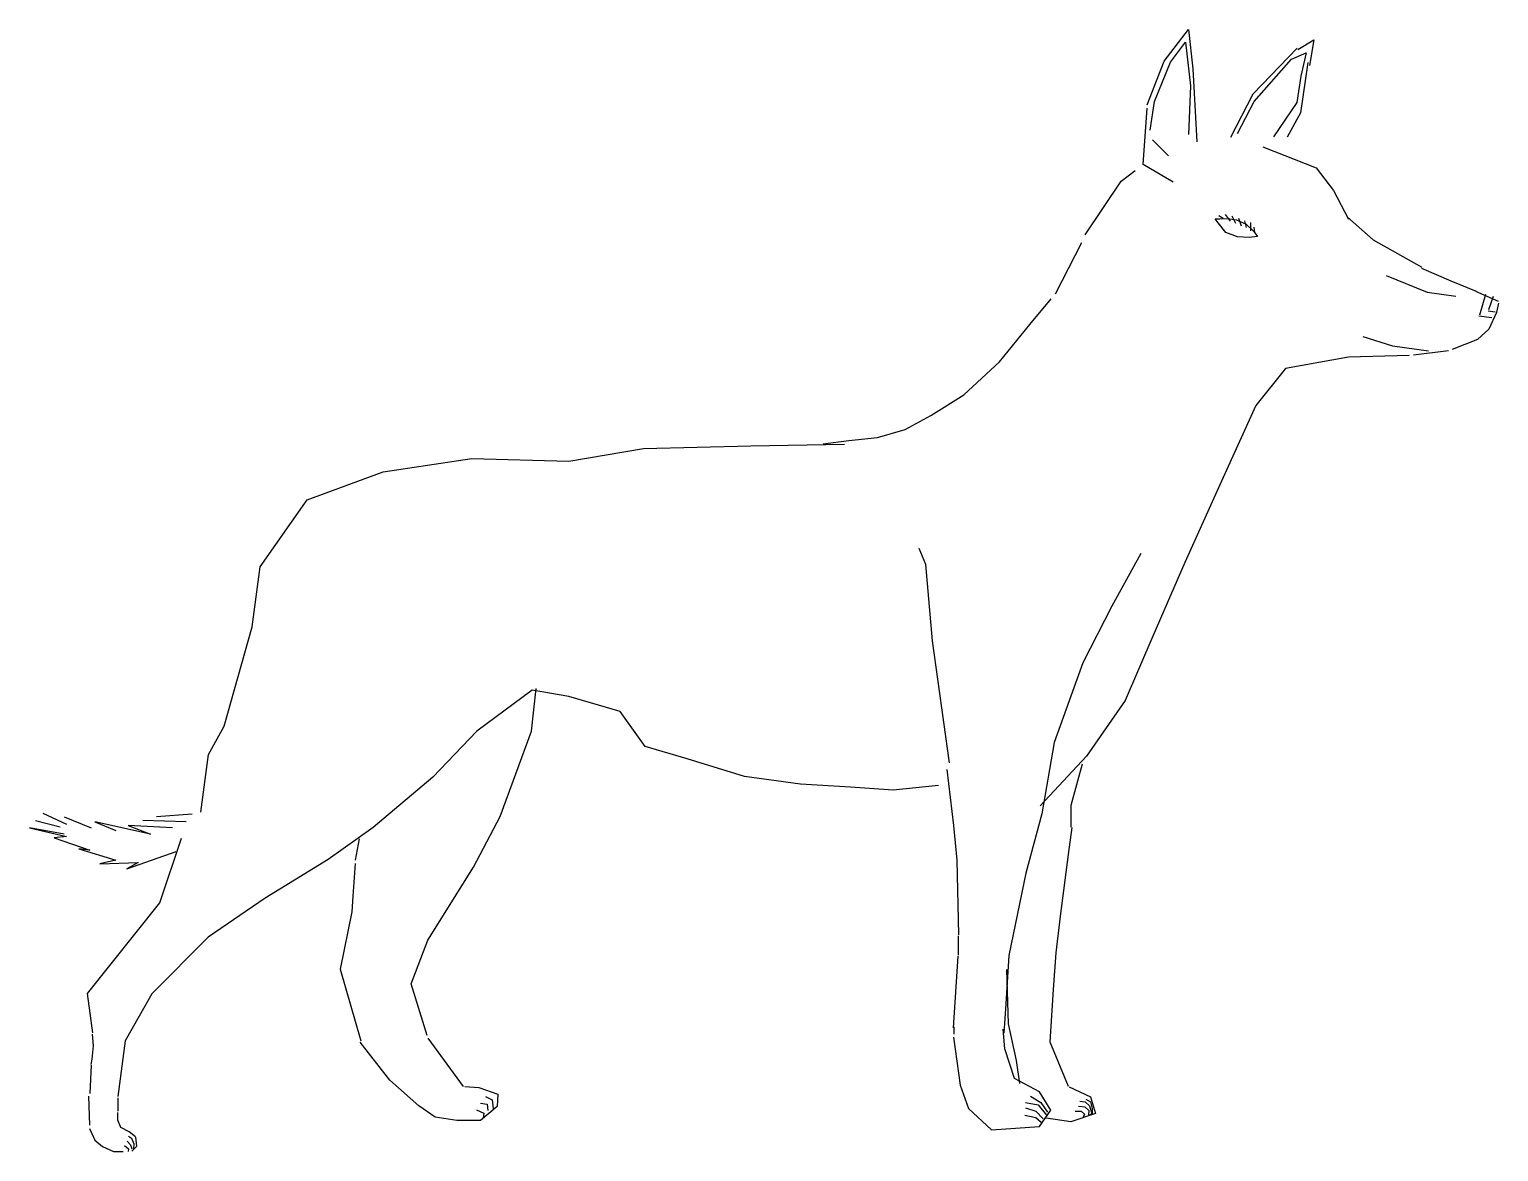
# Model space of a CAD drawing. Header units: millimetres. Extents: x -1485.95 to -1484.9, y 1783.06 to 1783.86.
import ezdxf

# ---------------------------------------------------------------- set-up
doc = ezdxf.new("R2010")
doc.units = ezdxf.units.MM
doc.header["$LTSCALE"] = 10
doc.layers.add('Animais', color=2, linetype='Continuous')

msp = doc.modelspace()

# ---------------------------------------------------------------- linework, layer by layer
at = {"layer": 'Animais'}
for p, q in [((-1485.139, 1783.8345), (-1485.1216, 1783.8573)), ((-1485.1216, 1783.8573), (-1485.1185, 1783.8292)), ((-1485.0436, 1783.8429), (-1485.0322, 1783.8497)), ((-1485.0322, 1783.8497), (-1485.0352, 1783.8315)), ((-1485.1344, 1783.8338), (-1485.1238, 1783.8482)), ((-1485.1238, 1783.8482), (-1485.12, 1783.8171)), ((-1485.0754, 1783.8112), (-1485.0441, 1783.8438)), ((-1485.0481, 1783.8361), (-1485.0375, 1783.8406)), ((-1485.0375, 1783.8406), (-1485.0413, 1783.8239)), ((-1485.1511, 1783.8035), (-1485.139, 1783.8345)), ((-1485.1458, 1783.8057), (-1485.1344, 1783.8338)), ((-1485.1185, 1783.8292), (-1485.1155, 1783.777)), ((-1485.0746, 1783.8057), (-1485.0481, 1783.8361)), ((-1485.0364, 1783.8336), (-1485.0416, 1783.7978)), ((-1485.12, 1783.8171), (-1485.1216, 1783.7823)), ((-1485.0413, 1783.8239), (-1485.0443, 1783.805)), ((-1485.0914, 1783.7803), (-1485.0754, 1783.8112)), ((-1485.1538, 1783.7609), (-1485.1511, 1783.801)), ((-1485.1488, 1783.7853), (-1485.1458, 1783.8057)), ((-1485.0867, 1783.783), (-1485.0746, 1783.8057)), ((-1485.0443, 1783.805), (-1485.061, 1783.7807)), ((-1485.0416, 1783.7978), (-1485.0511, 1783.7804)), ((-1485.1473, 1783.7785), (-1485.1359, 1783.7671)), ((-1485.0685, 1783.7734), (-1485.0304, 1783.7585)), ((-1485.1697, 1783.7489), (-1485.1596, 1783.7565)), ((-1485.1324, 1783.7483), (-1485.1538, 1783.7609)), ((-1485.0304, 1783.7585), (-1485.0182, 1783.7422)), ((-1485.1952, 1783.7107), (-1485.1697, 1783.7489)), ((-1485.0182, 1783.7422), (-1485.0073, 1783.7218)), ((-1485.0999, 1783.7244), (-1485.0969, 1783.7225)), ((-1485.0955, 1783.7253), (-1485.0918, 1783.7205)), ((-1485.0906, 1783.7243), (-1485.0881, 1783.7191)), ((-1485.008, 1783.7232), (-1484.9898, 1783.7072)), ((-1485.1003, 1783.7193), (-1485.1026, 1783.7221)), ((-1485.1026, 1783.7221), (-1485.0992, 1783.722)), ((-1485.095, 1783.7124), (-1485.1003, 1783.7193)), ((-1485.0996, 1783.722), (-1485.0938, 1783.7223)), ((-1485.0867, 1783.7092), (-1485.095, 1783.7124)), ((-1485.0938, 1783.7223), (-1485.0874, 1783.7214)), ((-1485.0874, 1783.7214), (-1485.0803, 1783.7184)), ((-1485.0858, 1783.7225), (-1485.084, 1783.7172)), ((-1485.0817, 1783.7207), (-1485.0805, 1783.7159)), ((-1485.0803, 1783.7184), (-1485.075, 1783.7131)), ((-1485.0773, 1783.7195), (-1485.0773, 1783.7136)), ((-1485.075, 1783.7161), (-1485.0745, 1783.712)), ((-1485.075, 1783.7131), (-1485.0722, 1783.7094)), ((-1485.2164, 1783.6686), (-1485.1976, 1783.7052)), ((-1485.0782, 1783.7087), (-1485.0867, 1783.7092)), ((-1485.0722, 1783.7094), (-1485.0782, 1783.7087)), ((-1484.9898, 1783.7072), (-1484.955, 1783.6875)), ((-1484.9806, 1783.6816), (-1484.9512, 1783.6698)), ((-1484.9553, 1783.6869), (-1484.9344, 1783.6778)), ((-1484.9344, 1783.6778), (-1484.9163, 1783.6705)), ((-1484.9167, 1783.6704), (-1484.9005, 1783.6634)), ((-1485.2348, 1783.6466), (-1485.2196, 1783.6651)), ((-1484.9512, 1783.6698), (-1484.9307, 1783.6669)), ((-1484.9096, 1783.6681), (-1484.9139, 1783.6534)), ((-1484.9041, 1783.6667), (-1484.9075, 1783.6572)), ((-1484.9003, 1783.662), (-1484.9018, 1783.6555)), ((-1484.9143, 1783.6528), (-1484.905, 1783.6518)), ((-1484.9078, 1783.6564), (-1484.9028, 1783.6557)), ((-1484.9018, 1783.6552), (-1484.9073, 1783.6434)), ((-1485.2564, 1783.62), (-1485.2348, 1783.6466)), ((-1484.9073, 1783.6434), (-1484.9154, 1783.6361)), ((-1484.9972, 1783.6382), (-1484.9761, 1783.6314)), ((-1484.9761, 1783.6314), (-1484.9503, 1783.628)), ((-1484.961, 1783.6251), (-1484.936, 1783.6282)), ((-1484.9154, 1783.6361), (-1484.9335, 1783.6289)), ((-1485.2818, 1783.5964), (-1485.2564, 1783.62)), ((-1485.0074, 1783.6233), (-1485.0524, 1783.6152)), ((-1484.9642, 1783.6246), (-1485.0074, 1783.6233)), ((-1485.0524, 1783.6152), (-1485.0736, 1783.5889)), ((-1485.3054, 1783.5818), (-1485.2818, 1783.5964)), ((-1485.0736, 1783.5889), (-1485.098, 1783.5349)), ((-1485.3238, 1783.5717), (-1485.3054, 1783.5818)), ((-1485.3638, 1783.564), (-1485.3435, 1783.566)), ((-1485.3435, 1783.566), (-1485.3238, 1783.5717)), ((-1485.5637, 1783.5493), (-1485.5103, 1783.5582)), ((-1485.5103, 1783.5582), (-1485.4338, 1783.5601)), ((-1485.4338, 1783.5601), (-1485.3671, 1783.5612)), ((-1485.3822, 1783.5615), (-1485.3638, 1783.564)), ((-1485.6962, 1783.5415), (-1485.633, 1783.5511)), ((-1485.633, 1783.5511), (-1485.5637, 1783.5493)), ((-1485.7503, 1783.5215), (-1485.6962, 1783.5415)), ((-1485.098, 1783.5349), (-1485.1241, 1783.4769)), ((-1485.784, 1783.4737), (-1485.7503, 1783.5215)), ((-1485.3089, 1783.4754), (-1485.3137, 1783.4868)), ((-1485.1556, 1783.4832), (-1485.1762, 1783.4457)), ((-1485.7897, 1783.431), (-1485.784, 1783.4737)), ((-1485.3042, 1783.4209), (-1485.3089, 1783.4754)), ((-1485.1241, 1783.4769), (-1485.147, 1783.4243)), ((-1485.1762, 1783.4457), (-1485.1969, 1783.4054)), ((-1485.8097, 1783.3601), (-1485.7897, 1783.431)), ((-1485.292, 1783.334), (-1485.3042, 1783.4209)), ((-1485.147, 1783.4243), (-1485.1668, 1783.3784)), ((-1485.1969, 1783.4054), (-1485.2174, 1783.3484)), ((-1485.5899, 1783.3858), (-1485.6293, 1783.3565)), ((-1485.5904, 1783.3566), (-1485.587, 1783.387)), ((-1485.5638, 1783.3813), (-1485.5899, 1783.3858)), ((-1485.527, 1783.3705), (-1485.5638, 1783.3813)), ((-1485.1668, 1783.3784), (-1485.1944, 1783.3386)), ((-1485.5092, 1783.3457), (-1485.527, 1783.3705)), ((-1485.8207, 1783.34), (-1485.8097, 1783.3601)), ((-1485.6293, 1783.3565), (-1485.6607, 1783.3238)), ((-1485.6126, 1783.2956), (-1485.5904, 1783.3566)), ((-1485.4793, 1783.3367), (-1485.5092, 1783.3457)), ((-1485.2174, 1783.3484), (-1485.2263, 1783.2976)), ((-1485.8263, 1783.2988), (-1485.8207, 1783.34)), ((-1485.4384, 1783.3243), (-1485.4793, 1783.3367)), ((-1485.1944, 1783.3386), (-1485.2273, 1783.3033)), ((-1485.3985, 1783.3188), (-1485.4384, 1783.3243)), ((-1485.294, 1783.3293), (-1485.2892, 1783.2892)), ((-1485.1973, 1783.3329), (-1485.2055, 1783.3034)), ((-1485.6607, 1783.3238), (-1485.7034, 1783.2878)), ((-1485.3626, 1783.3165), (-1485.3985, 1783.3188)), ((-1485.3322, 1783.3144), (-1485.3626, 1783.3165)), ((-1485.3, 1783.3178), (-1485.3322, 1783.3144)), ((-1485.2055, 1783.3034), (-1485.2055, 1783.288)), ((-1485.9442, 1783.2927), (-1485.9266, 1783.2883)), ((-1485.9389, 1783.298), (-1485.9222, 1783.2901)), ((-1485.9239, 1783.2954), (-1485.9046, 1783.2875)), ((-1485.8368, 1783.2919), (-1485.8676, 1783.2927)), ((-1485.8324, 1783.2972), (-1485.8579, 1783.2954)), ((-1485.6317, 1783.2594), (-1485.6126, 1783.2956)), ((-1485.2263, 1783.2976), (-1485.2375, 1783.2553)), ((-1485.9239, 1783.283), (-1485.9486, 1783.2875)), ((-1485.9486, 1783.2875), (-1485.9222, 1783.2813)), ((-1485.8623, 1783.283), (-1485.9019, 1783.2919)), ((-1485.9019, 1783.2919), (-1485.887, 1783.2857)), ((-1485.8465, 1783.2875), (-1485.8782, 1783.2892)), ((-1485.8782, 1783.2892), (-1485.8623, 1783.283)), ((-1485.7034, 1783.2878), (-1485.7355, 1783.2649)), ((-1485.2892, 1783.2892), (-1485.2869, 1783.2644)), ((-1485.2048, 1783.2879), (-1485.2074, 1783.2686)), ((-1485.9222, 1783.2813), (-1485.931, 1783.2804)), ((-1485.931, 1783.2804), (-1485.9055, 1783.2716)), ((-1485.9055, 1783.2716), (-1485.9134, 1783.2725)), ((-1485.9134, 1783.2725), (-1485.887, 1783.2645)), ((-1485.8556, 1783.234), (-1485.84, 1783.2802)), ((-1485.7158, 1783.2644), (-1485.7131, 1783.2797)), ((-1485.887, 1783.2645), (-1485.8984, 1783.2619)), ((-1485.8984, 1783.2619), (-1485.8711, 1783.2628)), ((-1485.879, 1783.2584), (-1485.8438, 1783.2707)), ((-1485.8711, 1783.2628), (-1485.879, 1783.2584)), ((-1485.7355, 1783.2649), (-1485.7803, 1783.2374)), ((-1485.7162, 1783.2622), (-1485.7178, 1783.2387)), ((-1485.2869, 1783.2644), (-1485.2857, 1783.2113)), ((-1485.2074, 1783.2686), (-1485.2131, 1783.2245)), ((-1485.6643, 1783.2074), (-1485.6317, 1783.2594)), ((-1485.2375, 1783.2553), (-1485.2497, 1783.1964)), ((-1485.9071, 1783.1694), (-1485.8556, 1783.234)), ((-1485.7803, 1783.2374), (-1485.8211, 1783.2095)), ((-1485.7178, 1783.2387), (-1485.7185, 1783.2277)), ((-1485.7185, 1783.2277), (-1485.7268, 1783.1866)), ((-1485.2131, 1783.2245), (-1485.2163, 1783.1984)), ((-1485.8211, 1783.2095), (-1485.8613, 1783.1691)), ((-1485.286, 1783.2105), (-1485.286, 1783.1967)), ((-1485.6761, 1783.1762), (-1485.6643, 1783.2074)), ((-1485.2163, 1783.1984), (-1485.218, 1783.1721)), ((-1485.2893, 1783.1449), (-1485.2859, 1783.1961)), ((-1485.2497, 1783.1964), (-1485.252, 1783.1619)), ((-1485.7268, 1783.1866), (-1485.7121, 1783.1356)), ((-1485.2515, 1783.1865), (-1485.2503, 1783.1476)), ((-1485.9034, 1783.1414), (-1485.9071, 1783.1694)), ((-1485.8613, 1783.1691), (-1485.8802, 1783.1357)), ((-1485.6647, 1783.1394), (-1485.6761, 1783.1762)), ((-1485.218, 1783.1721), (-1485.2205, 1783.1348)), ((-1485.252, 1783.1619), (-1485.2534, 1783.1411)), ((-1485.2503, 1783.1476), (-1485.2444, 1783.1216)), ((-1485.9037, 1783.1404), (-1485.9031, 1783.1321)), ((-1485.8802, 1783.1357), (-1485.8856, 1783.0958)), ((-1485.6643, 1783.1376), (-1485.639, 1783.1029)), ((-1485.2892, 1783.1381), (-1485.2845, 1783.1039)), ((-1485.2891, 1783.1456), (-1485.2891, 1783.1403)), ((-1485.2527, 1783.1299), (-1485.2539, 1783.144)), ((-1485.9031, 1783.1321), (-1485.9041, 1783.1224)), ((-1485.6914, 1783.1076), (-1485.7125, 1783.1346)), ((-1485.2456, 1783.1086), (-1485.2527, 1783.1299)), ((-1485.2205, 1783.1348), (-1485.2073, 1783.1033)), ((-1485.9046, 1783.1182), (-1485.9055, 1783.0979)), ((-1485.9041, 1783.1224), (-1485.9048, 1783.1186)), ((-1485.2444, 1783.1216), (-1485.2421, 1783.1051)), ((-1485.6708, 1783.0893), (-1485.6914, 1783.1076)), ((-1485.2279, 1783.0992), (-1485.2456, 1783.1086)), ((-1485.9065, 1783.0962), (-1485.9058, 1783.0755)), ((-1485.8855, 1783.0948), (-1485.8855, 1783.0855)), ((-1485.6378, 1783.1029), (-1485.6278, 1783.1023)), ((-1485.6278, 1783.1023), (-1485.6143, 1783.0976)), ((-1485.6231, 1783.0958), (-1485.6184, 1783.0935)), ((-1485.6143, 1783.0976), (-1485.6149, 1783.0888)), ((-1485.2845, 1783.1039), (-1485.2786, 1783.0874)), ((-1485.2342, 1783.096), (-1485.227, 1783.0915)), ((-1485.2197, 1783.0862), (-1485.2279, 1783.0992)), ((-1485.2067, 1783.1027), (-1485.1914, 1783.0956)), ((-1485.1948, 1783.094), (-1485.1915, 1783.092)), ((-1485.1914, 1783.0956), (-1485.1878, 1783.0838)), ((-1485.8854, 1783.079), (-1485.8856, 1783.0845)), ((-1485.659, 1783.0811), (-1485.6708, 1783.0893)), ((-1485.6296, 1783.0864), (-1485.6243, 1783.084)), ((-1485.6267, 1783.0911), (-1485.622, 1783.0905)), ((-1485.6149, 1783.0888), (-1485.6267, 1783.0788)), ((-1485.6243, 1783.084), (-1485.6249, 1783.0805)), ((-1485.622, 1783.0905), (-1485.6214, 1783.0858)), ((-1485.6184, 1783.0935), (-1485.6178, 1783.087)), ((-1485.2786, 1783.0874), (-1485.2621, 1783.072)), ((-1485.2379, 1783.0915), (-1485.2287, 1783.0898)), ((-1485.2379, 1783.0878), (-1485.2304, 1783.0854)), ((-1485.2304, 1783.0854), (-1485.2253, 1783.0799)), ((-1485.2287, 1783.0898), (-1485.2229, 1783.0826)), ((-1485.2279, 1783.0744), (-1485.2197, 1783.0862)), ((-1485.227, 1783.0915), (-1485.2222, 1783.0847)), ((-1485.1878, 1783.0838), (-1485.2055, 1783.0779)), ((-1485.2023, 1783.0853), (-1485.1981, 1783.0853)), ((-1485.2001, 1783.0889), (-1485.1955, 1783.0885)), ((-1485.1992, 1783.0926), (-1485.1953, 1783.092)), ((-1485.1981, 1783.0853), (-1485.1957, 1783.0833)), ((-1485.1957, 1783.0833), (-1485.1968, 1783.0811)), ((-1485.1955, 1783.0885), (-1485.1926, 1783.0858)), ((-1485.1953, 1783.092), (-1485.1922, 1783.0891)), ((-1485.1926, 1783.0858), (-1485.1928, 1783.0827)), ((-1485.1922, 1783.0891), (-1485.1906, 1783.0836)), ((-1485.1906, 1783.0836), (-1485.1919, 1783.0825)), ((-1485.1915, 1783.092), (-1485.1904, 1783.0873)), ((-1485.1904, 1783.0873), (-1485.1904, 1783.0833)), ((-1485.9058, 1783.0731), (-1485.902, 1783.0648)), ((-1485.8834, 1783.0738), (-1485.8854, 1783.079)), ((-1485.8774, 1783.0706), (-1485.8834, 1783.0738)), ((-1485.6437, 1783.0788), (-1485.659, 1783.0811)), ((-1485.6267, 1783.0788), (-1485.6437, 1783.0788)), ((-1485.2621, 1783.072), (-1485.2279, 1783.0744)), ((-1485.2383, 1783.0826), (-1485.2304, 1783.0809)), ((-1485.2304, 1783.0809), (-1485.2266, 1783.0775)), ((-1485.2055, 1783.0779), (-1485.2232, 1783.0803)), ((-1485.902, 1783.0648), (-1485.8965, 1783.0603)), ((-1485.8789, 1783.0641), (-1485.8765, 1783.0614)), ((-1485.8779, 1783.0676), (-1485.8758, 1783.0662)), ((-1485.8729, 1783.0671), (-1485.8774, 1783.0706)), ((-1485.8758, 1783.0662), (-1485.8741, 1783.0621)), ((-1485.8719, 1783.0605), (-1485.8727, 1783.0669)), ((-1485.8965, 1783.0603), (-1485.8886, 1783.0565)), ((-1485.8886, 1783.0565), (-1485.8817, 1783.0565)), ((-1485.8807, 1783.061), (-1485.8779, 1783.0586)), ((-1485.8779, 1783.0586), (-1485.8782, 1783.0565)), ((-1485.8765, 1783.0614), (-1485.8755, 1783.0586)), ((-1485.8755, 1783.0568), (-1485.8719, 1783.0605)), ((-1485.8741, 1783.0621), (-1485.8744, 1783.0583))]:
    msp.add_line(p, q, dxfattribs=at)

doc.saveas('drawing.dxf')
